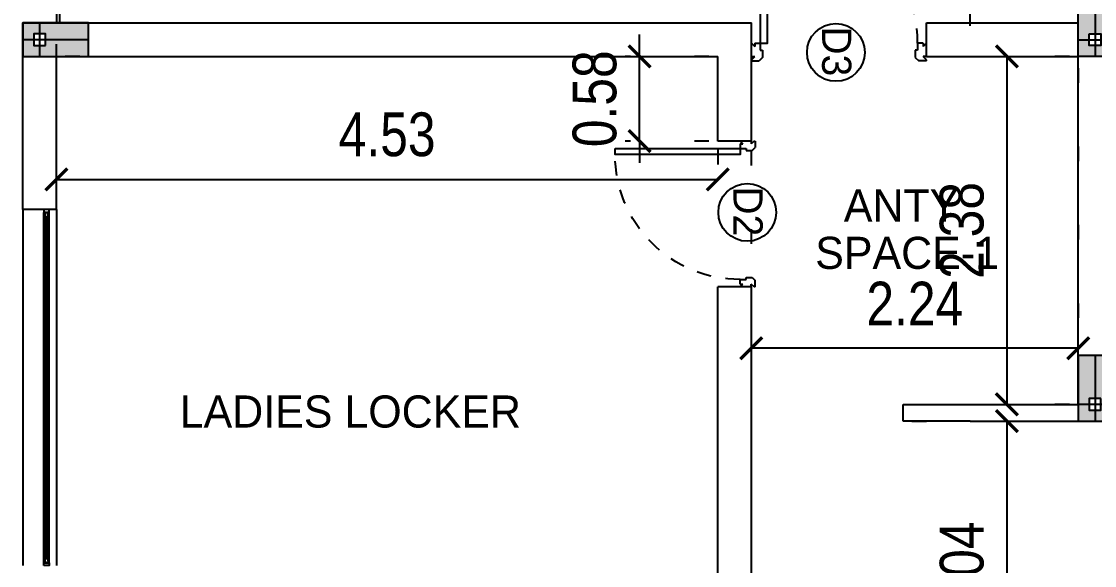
# Model space of a CAD drawing. Header units: metres. Extents: x 1422408 to 2267428, y 4130 to 80428.
# Drawn here: x 2267379.05 to 2267386.4, y 4287.48 to 4291.21 of the extents above; entities that cross this region are included whole.
import ezdxf

# ---------------------------------------------------------------- set-up
doc = ezdxf.new("R2010")
doc.units = ezdxf.units.M
doc.header["$LTSCALE"] = 3.5
doc.header["$MEASUREMENT"] = 0
doc.linetypes.add('DOT2', pattern=[0.125, 0, -0.125])
doc.linetypes.add('HIDDEN', pattern=[0.375, 0.25, -0.125])
doc.layers.get('0').update_dxf_attribs({"linetype": 'CONTINUOUS'})
doc.layers.get('DEFPOINTS').update_dxf_attribs({"linetype": 'CONTINUOUS'})
for name, color, linetype in [('COL', 2, 'CONTINUOUS'), ('DIM', 41, 'CONTINUOUS'), ('DOOR', 8, 'CONTINUOUS'), ('ED', 30, 'CONTINUOUS'), ('ELEVA TION', 251, 'CONTINUOUS'), ('T E X T', 7, 'CONTINUOUS'), ('TABLE', 14, 'CONTINUOUS'), ('TITLE', 7, 'CONTINUOUS'), ('WALL', 125, 'CONTINUOUS'), ('wall1', 255, 'CONTINUOUS'), ('wallhatch', 15, 'CONTINUOUS'), ('WIN', 8, 'CONTINUOUS')]:
    doc.layers.add(name, color=color, linetype=linetype)
doc.styles.add('ID', font='GOTHIC.TTF', dxfattribs={"width": 0.85})
doc.styles.add('USA TEXT', font='GOTHIC.TTF')
doc.dimstyles.new('1-100-ID', dxfattribs={"dimtxt": 0.3, "dimasz": 0.15, "dimexe": 0.1, "dimexo": 0.06, "dimgap": 0.15, "dimtad": 1, "dimzin": 3, "dimdsep": 46, "dimtxsty": 'ID', "dimblk": 'ARCHTICK', "dimcen": 0, "dimclrd": 252, "dimclre": 252, "dimclrt": 3, "dimadec": 0, "dimazin": 0, "dimtfac": 1, "dimtix": 1, "dimtmove": 2, "dimatfit": 3, "dimldrblk": 'OPEN90', "dimfxl": 0, "dimtolj": 1, "dimtzin": 0, "dimarcsym": 0})

# ---------------------------------------------------------------- blocks, each defined once
blk = doc.blocks.new('1000')
at = {"layer": 'DOOR', "linetype": 'HIDDEN'}
for p, q in [((0, 76.7), (19.2, 57.5)), ((0, 0), (0, 76.7)), ((19.2, 76.7), (51.1, 76.7)), ((19.2, 76.7), (19.2, 57.5)), ((51.1, 76.7), (51.1, 35.1)), ((980.8, 76.7, 0), (948.9, 76.7, 0)), ((948.9, 76.7, 0), (948.9, 35.1, 0)), ((980.8, 76.7, 0), (980.8, 57.5, 0)), ((1000, 76.7, 0), (980.8, 57.5, 0)), ((1000, 76.7, 0), (1000, 76.7, 0)), ((0, -19.2), (19.2, 0)), ((0, 0), (19.2, 0)), ((51.1, 35.1), (63.9, 35.1)), ((63.9, 35.1), (63.9, -6.4)), ((948.9, 35.1, 0), (936.1, 35.1, 0)), ((936.1, 35.1, 0), (936.1, -6.4, 0)), ((0, -19.2), (0, -25.6)), ((0, -25.6), (44.7, -25.6)), ((63.9, -6.4), (44.7, -25.6)), ((936.1, -6.4, 0), (955.3, -25.6, 0)), ((1000, -25.6, 0), (955.3, -25.6, 0)), ((1000, -19.2, 0), (980.8, 0, 0)), ((1000, 0, 0), (980.8, 0, 0)), ((1000, -25.6, 0), (1000, -19.2, 0))]:
    blk.add_line(p, q, dxfattribs=at)
at = {"layer": 'DOOR'}
blk.add_line((1000, 0, 0), (1000, 76.7, 0), dxfattribs=at)
blk.add_lwpolyline([(51.1, 932.9), (51.1, 76.7), (92.6, 76.7), (92.6, 932.9)], close=True, dxfattribs=at)
at = {"layer": 'DOOR', "linetype": 'HIDDEN'}
blk.add_arc((92.6, 76.7), 856.2, 359.99999, 90.00001, dxfattribs=at)
at = {"layer": 'WALL', "ltscale": 5}
blk.add_line((16.7, -6.4), (16.7, -6.4), dxfattribs=at)
blk = doc.blocks.new('230')
at = {"layer": 'COL'}
h = blk.add_hatch(color=256, dxfattribs=at)
h.paths.add_polyline_path([(115, 115), (0, 115), (0, 40), (40, 40), (40, 0), (115, 0)])
h.paths.add_polyline_path([(0, 115), (-115, 115), (-115, 0), (-40, 0), (-40, 40), (0, 40)])
h.paths.add_polyline_path([(0, -40), (-40, -40), (-40, 0), (-115, 0), (-115, -335), (0, -335)])
h.paths.add_polyline_path([(115, 0), (40, 0), (40, -40), (0, -40), (0, -335), (115, -335)])
for p, q in [((0, -335), (0, 115)), ((-115, 0), (115, 0))]:
    blk.add_line(p, q, dxfattribs=at)
for points in [[(-115, -335), (115, -335), (115, 115), (-115, 115)], [(-40, -40), (40, -40), (40, 40), (-40, 40)]]:
    blk.add_lwpolyline(points, close=True, dxfattribs=at)
blk = doc.blocks.new('_ArchTick')
at = {"color": 0, "linetype": 'ByBlock', "const_width": 0.15}
blk.add_lwpolyline([(-0.5, -0.5), (0.5, 0.5)], dxfattribs=at)
blk = doc.blocks.new('*D258')
at = {"layer": 'DEFPOINTS', "color": 0, "transparency": 16777216}
for p in [(2267379.0625, 4295.7024), (2267378.0425, 4291.2024), (2267379.5125, 4291.2024)]:
    blk.add_point(p, dxfattribs=at)
at = {"layer": 'ED', "color": 252, "linetype": 'DOT2', "lineweight": -2, "transparency": 16777216}
for p, q in [((2267379.0025, 4295.7024), (2267377.9425, 4295.7024)), ((2267379.4525, 4291.2024), (2267377.9425, 4291.2024))]:
    blk.add_line(p, q, dxfattribs=at)
at = {"layer": 'ED', "color": 252, "lineweight": -2, "transparency": 16777216}
blk.add_line((2267378.0425, 4295.7024), (2267378.0425, 4291.2024), dxfattribs=at)
at = {"layer": 'ED', "color": 252, "lineweight": -2, "transparency": 16777216, "xscale": 0.15, "yscale": 0.15, "zscale": 0.15}
for p, rotation in [((2267378.0425, 4295.7024), 90), ((2267378.0425, 4291.2024), 270)]:
    blk.add_blockref('_ArchTick', p, dxfattribs=dict(at, rotation=rotation))
at = {"layer": 'ED', "color": 3, "transparency": 16777216, "insert": (2267377.735, 4293.4524), "char_height": 0.3, "attachment_point": 5, "rotation": 90, "style": 'ID'}
blk.add_mtext('\\A1;4.50', dxfattribs=at)
blk = doc.blocks.new('_Open90')
at = {"color": 0, "linetype": 'ByBlock', "lineweight": -2}
for p, q in [((-0.5, 0.5), (0, 0)), ((0, 0), (-1, 0)), ((0, 0), (-0.5, -0.5))]:
    blk.add_line(p, q, dxfattribs=at)
blk = doc.blocks.new('*D259')
at = {"layer": 'DEFPOINTS', "color": 0, "transparency": 16777216}
for p in [(2267379.5125, 4291.2024), (2267378.0425, 4290.9724), (2267379.5125, 4290.9724)]:
    blk.add_point(p, dxfattribs=at)
at = {"layer": 'ED', "color": 252, "lineweight": -2, "transparency": 16777216}
for p, q in [((2267378.0425, 4291.2024), (2267378.0425, 4291.3524)), ((2267378.0425, 4291.2024), (2267378.0425, 4290.9724)), ((2267378.0425, 4290.9724), (2267378.0425, 4290.8224))]:
    blk.add_line(p, q, dxfattribs=at)
at = {"layer": 'ED', "color": 252, "linetype": 'DOT2', "lineweight": -2, "transparency": 16777216}
for p, q in [((2267379.4525, 4291.2024), (2267377.9425, 4291.2024)), ((2267379.4525, 4290.9724), (2267377.9425, 4290.9724))]:
    blk.add_line(p, q, dxfattribs=at)
at = {"layer": 'ED', "color": 252, "lineweight": -2, "transparency": 16777216, "xscale": 0.15, "yscale": 0.15, "zscale": 0.15}
for p, rotation in [((2267378.0425, 4291.2024), 270), ((2267378.0425, 4290.9724), 90)]:
    blk.add_blockref('_ArchTick', p, dxfattribs=dict(at, rotation=rotation))
at = {"layer": 'ED', "color": 3, "transparency": 16777216, "insert": (2267377.735, 4291.0874), "char_height": 0.3, "attachment_point": 5, "rotation": 90, "style": 'ID'}
blk.add_mtext('\\A1;0.23', dxfattribs=at)
blk = doc.blocks.new('*D260')
at = {"layer": 'DEFPOINTS', "color": 0, "transparency": 16777216}
for p in [(2267379.5125, 4290.9724), (2267378.0425, 4286.4324), (2267379.5125, 4286.4324)]:
    blk.add_point(p, dxfattribs=at)
at = {"layer": 'ED', "color": 252, "linetype": 'DOT2', "lineweight": -2, "transparency": 16777216}
for p, q in [((2267379.4525, 4290.9724), (2267377.9425, 4290.9724)), ((2267379.4525, 4286.4324), (2267377.9425, 4286.4324))]:
    blk.add_line(p, q, dxfattribs=at)
at = {"layer": 'ED', "color": 252, "lineweight": -2, "transparency": 16777216}
blk.add_line((2267378.0425, 4290.9724), (2267378.0425, 4286.4324), dxfattribs=at)
at = {"layer": 'ED', "color": 252, "lineweight": -2, "transparency": 16777216, "xscale": 0.15, "yscale": 0.15, "zscale": 0.15}
for p, rotation in [((2267378.0425, 4290.9724), 90), ((2267378.0425, 4286.4324), 270)]:
    blk.add_blockref('_ArchTick', p, dxfattribs=dict(at, rotation=rotation))
at = {"layer": 'ED', "color": 3, "transparency": 16777216, "insert": (2267377.735, 4288.7024), "char_height": 0.3, "attachment_point": 5, "rotation": 90, "style": 'ID'}
blk.add_mtext('\\A1;4.54', dxfattribs=at)
blk = doc.blocks.new('*D268')
at = {"layer": 'DEFPOINTS', "color": 0, "transparency": 16777216}
for p in [(2267383.8225, 4290.3924), (2267383.8225, 4290.1291), (2267379.2925, 4289.9224)]:
    blk.add_point(p, dxfattribs=at)
at = {"layer": 'ED', "color": 252, "linetype": 'DOT2', "lineweight": -2, "transparency": 16777216}
for p, q in [((2267383.8225, 4290.3324), (2267383.8225, 4290.0291)), ((2267379.2925, 4289.9824), (2267379.2925, 4290.2291))]:
    blk.add_line(p, q, dxfattribs=at)
at = {"layer": 'ED', "color": 252, "lineweight": -2, "transparency": 16777216}
blk.add_line((2267379.2925, 4290.1291), (2267383.8225, 4290.1291), dxfattribs=at)
at = {"layer": 'ED', "color": 252, "lineweight": -2, "transparency": 16777216, "xscale": 0.15, "yscale": 0.15, "zscale": 0.15, "rotation": 180}
blk.add_blockref('_ArchTick', (2267379.2925, 4290.1291), dxfattribs=at)
at = {"layer": 'ED', "color": 252, "lineweight": -2, "transparency": 16777216, "xscale": 0.15, "yscale": 0.15, "zscale": 0.15}
blk.add_blockref('_ArchTick', (2267383.8225, 4290.1291), dxfattribs=at)
at = {"layer": 'ED', "color": 3, "transparency": 16777216, "insert": (2267381.5575, 4290.4366), "char_height": 0.3, "attachment_point": 5, "style": 'ID'}
blk.add_mtext('\\A1;4.53', dxfattribs=at)
blk = doc.blocks.new('*D269')
at = {"layer": 'DEFPOINTS', "color": 0, "transparency": 16777216}
for p in [(2267384.0525, 4290.9232), (2267386.2925, 4290.9524), (2267384.0525, 4288.9716)]:
    blk.add_point(p, dxfattribs=at)
at = {"layer": 'ED', "color": 252, "linetype": 'DOT2', "lineweight": -2, "transparency": 16777216}
for p, q in [((2267384.0525, 4290.8632), (2267384.0525, 4288.8716)), ((2267386.2925, 4290.8924), (2267386.2925, 4288.8716))]:
    blk.add_line(p, q, dxfattribs=at)
at = {"layer": 'ED', "color": 252, "lineweight": -2, "transparency": 16777216}
blk.add_line((2267386.2925, 4288.9716), (2267384.0525, 4288.9716), dxfattribs=at)
at = {"layer": 'ED', "color": 252, "lineweight": -2, "transparency": 16777216, "xscale": 0.15, "yscale": 0.15, "zscale": 0.15, "rotation": 180}
blk.add_blockref('_ArchTick', (2267384.0525, 4288.9716), dxfattribs=at)
at = {"layer": 'ED', "color": 252, "lineweight": -2, "transparency": 16777216, "xscale": 0.15, "yscale": 0.15, "zscale": 0.15}
blk.add_blockref('_ArchTick', (2267386.2925, 4288.9716), dxfattribs=at)
at = {"layer": 'ED', "color": 3, "transparency": 16777216, "insert": (2267385.1725, 4289.2782), "char_height": 0.3, "attachment_point": 5, "style": 'ID'}
blk.add_mtext('\\A1;2.24', dxfattribs=at)
blk = doc.blocks.new('*D270')
at = {"layer": 'DEFPOINTS', "color": 0, "transparency": 16777216}
for p in [(2267379.2925, 4296.9246), (2267386.2925, 4290.9524), (2267379.2925, 4290.8976)]:
    blk.add_point(p, dxfattribs=at)
at = {"layer": 'ED', "color": 252, "linetype": 'DOT2', "lineweight": -2, "transparency": 16777216}
for p, q in [((2267379.2925, 4290.9576), (2267379.2925, 4297.0246)), ((2267386.2925, 4291.0124), (2267386.2925, 4297.0246))]:
    blk.add_line(p, q, dxfattribs=at)
at = {"layer": 'ED', "color": 252, "lineweight": -2, "transparency": 16777216}
blk.add_line((2267386.2925, 4296.9246), (2267379.2925, 4296.9246), dxfattribs=at)
at = {"layer": 'ED', "color": 252, "lineweight": -2, "transparency": 16777216, "xscale": 0.15, "yscale": 0.15, "zscale": 0.15, "rotation": 180}
blk.add_blockref('_ArchTick', (2267379.2925, 4296.9246), dxfattribs=at)
at = {"layer": 'ED', "color": 252, "lineweight": -2, "transparency": 16777216, "xscale": 0.15, "yscale": 0.15, "zscale": 0.15}
blk.add_blockref('_ArchTick', (2267386.2925, 4296.9246), dxfattribs=at)
at = {"layer": 'ED', "color": 3, "transparency": 16777216, "insert": (2267382.7925, 4297.2322), "char_height": 0.3, "attachment_point": 5, "style": 'ID'}
blk.add_mtext('\\A1;7.00', dxfattribs=at)
blk = doc.blocks.new('*D271')
at = {"layer": 'DEFPOINTS', "color": 0, "transparency": 16777216}
for p in [(2267386.2925, 4290.9724), (2267385.8029, 4288.5874), (2267386.2925, 4288.5874)]:
    blk.add_point(p, dxfattribs=at)
at = {"layer": 'ED', "color": 252, "linetype": 'DOT2', "lineweight": -2, "transparency": 16777216}
for p, q in [((2267386.2325, 4290.9724), (2267385.7029, 4290.9724)), ((2267386.2325, 4288.5874), (2267385.7029, 4288.5874))]:
    blk.add_line(p, q, dxfattribs=at)
at = {"layer": 'ED', "color": 252, "lineweight": -2, "transparency": 16777216}
blk.add_line((2267385.8029, 4290.9724), (2267385.8029, 4288.5874), dxfattribs=at)
at = {"layer": 'ED', "color": 252, "lineweight": -2, "transparency": 16777216, "xscale": 0.15, "yscale": 0.15, "zscale": 0.15}
for p, rotation in [((2267385.8029, 4290.9724), 90), ((2267385.8029, 4288.5874), 270)]:
    blk.add_blockref('_ArchTick', p, dxfattribs=dict(at, rotation=rotation))
at = {"layer": 'ED', "color": 3, "transparency": 16777216, "insert": (2267385.4954, 4289.7799), "char_height": 0.3, "attachment_point": 5, "rotation": 90, "style": 'ID'}
blk.add_mtext('\\A1;2.38', dxfattribs=at)
blk = doc.blocks.new('WIN-PLAN')
at = {"layer": 'DIM', "color": 9}
for p, q in [((2100.3, 180), (-300.3, 180)), ((2090.2, 172.8), (-286.6, 172.8)), ((2090.2, 151.5), (-271.5, 151.5)), ((2100.3, 143.4), (-300.3, 143.4))]:
    blk.add_line(p, q, dxfattribs=at)
at = {"layer": 'DIM'}
for p, q in [((-271.5, 172.8), (-264.4, 165.7)), ((2071.5, 165.7), (-271.5, 165.7)), ((2071.5, 158.5), (-271.5, 158.5)), ((-271.5, 151.5), (-264.4, 158.5)), ((2071.5, 172.8), (2064.4, 165.7)), ((2071.5, 151.5), (2064.4, 158.5))]:
    blk.add_line(p, q, dxfattribs=at)
at = {"layer": 'DIM', "color": 9}
for points in [[(-320, 143.4), (-300.3, 143.4), (-300.3, 180), (-320, 180)], [(2120, 143.4), (2100.3, 143.4), (2100.3, 180), (2120, 180)]]:
    blk.add_lwpolyline(points, close=True, dxfattribs=at)
at = {"layer": 'DIM'}
for points in [[(-300.3, 172.8), (-300.3, 163.9, -1), (-300.3, 160.3), (-300.3, 151.5), (-296.7, 151.5), (-296.7, 149.7), (-290.2, 149.7), (-290.2, 151.5), (-286.6, 151.5), (-271.5, 151.5), (-271.5, 172.8), (-290.2, 172.8), (-290.2, 174.6), (-296.7, 174.6), (-296.7, 172.8)], [(2100.3, 172.8), (2100.3, 163.9, 1), (2100.3, 160.3), (2100.3, 151.5), (2096.7, 151.5), (2096.7, 149.7), (2090.2, 149.7), (2090.2, 151.5), (2086.6, 151.5), (2071.5, 151.5), (2071.5, 172.8), (2090.2, 172.8), (2090.2, 174.6), (2096.7, 174.6), (2096.7, 172.8)]]:
    blk.add_lwpolyline(points, format="xyb", close=True, dxfattribs=at)
at = {"layer": 'WIN'}
for points in [[(-320, 230), (2120, 230)], [(-320, 0), (2120, 0)]]:
    blk.add_lwpolyline(points, dxfattribs=at)
blk = doc.blocks.new('*D235')
at = {"layer": 'DEFPOINTS', "color": 0, "transparency": 16777216}
for p in [(2267385.0925, 4288.4724), (2267385.0925, 4286.4324, 0), (2267385.8029, 4286.4324)]:
    blk.add_point(p, dxfattribs=at)
at = {"layer": 'ED', "color": 252, "linetype": 'DOT2', "lineweight": -2, "transparency": 16777216}
for p, q in [((2267385.1525, 4288.4724), (2267385.9029, 4288.4724)), ((2267385.1525, 4286.4324), (2267385.9029, 4286.4324))]:
    blk.add_line(p, q, dxfattribs=at)
at = {"layer": 'ED', "color": 252, "lineweight": -2, "transparency": 16777216}
blk.add_line((2267385.8029, 4288.4724), (2267385.8029, 4286.4324), dxfattribs=at)
at = {"layer": 'ED', "color": 252, "lineweight": -2, "transparency": 16777216, "xscale": 0.15, "yscale": 0.15, "zscale": 0.15}
for p, rotation in [((2267385.8029, 4288.4724), 90), ((2267385.8029, 4286.4324), 270)]:
    blk.add_blockref('_ArchTick', p, dxfattribs=dict(at, rotation=rotation))
at = {"layer": 'ED', "color": 3, "transparency": 16777216, "insert": (2267385.4954, 4287.4524), "char_height": 0.3, "attachment_point": 5, "rotation": 90, "style": 'ID'}
blk.add_mtext('\\A1;2.04', dxfattribs=at)
blk = doc.blocks.new('*D241')
at = {"layer": 'DEFPOINTS', "color": 0, "transparency": 16777216}
for p in [(2267383.2875, 4290.9724), (2267383.8225, 4290.9724), (2267383.8225, 4290.3924)]:
    blk.add_point(p, dxfattribs=at)
at = {"layer": 'ED', "color": 252, "lineweight": -2, "transparency": 16777216}
for p, q in [((2267383.2875, 4290.9724), (2267383.2875, 4291.1224)), ((2267383.2875, 4290.3924), (2267383.2875, 4290.9724)), ((2267383.2875, 4290.3924), (2267383.2875, 4290.2424))]:
    blk.add_line(p, q, dxfattribs=at)
at = {"layer": 'ED', "color": 252, "linetype": 'DOT2', "lineweight": -2, "transparency": 16777216}
for p, q in [((2267383.7625, 4290.9724), (2267383.1875, 4290.9724)), ((2267383.7625, 4290.3924), (2267383.1875, 4290.3924))]:
    blk.add_line(p, q, dxfattribs=at)
at = {"layer": 'ED', "color": 252, "lineweight": -2, "transparency": 16777216, "xscale": 0.15, "yscale": 0.15, "zscale": 0.15}
for p, rotation in [((2267383.2875, 4290.9724), 270), ((2267383.2875, 4290.3924), 90)]:
    blk.add_blockref('_ArchTick', p, dxfattribs=dict(at, rotation=rotation))
at = {"layer": 'ED', "color": 3, "transparency": 16777216, "insert": (2267382.9799, 4290.6824), "char_height": 0.3, "attachment_point": 5, "rotation": 90, "style": 'ID'}
blk.add_mtext('\\A1;0.58', dxfattribs=at)

msp = doc.modelspace()

# ---------------------------------------------------------------- linework, layer by layer
at = {"layer": 'ELEVA TION', "linetype": 'HIDDEN'}
for p, q in [((2267379.29255, 4295.70237), (2267379.29255, 4291.20236)), ((2267379.31255, 4295.68237), (2267379.31255, 4291.20236))]:
    msp.add_line(p, q, dxfattribs=at)
at = {"layer": 'TABLE'}
msp.add_line((2267385.55255, 4291.18237), (2267385.55255, 4294.96737), dxfattribs=at)
for centre in [(2267384.63187, 4291.00003), (2267384.02453, 4289.90334)]:
    msp.add_circle(centre, 0.19786, dxfattribs=at)
at = {"layer": 'WALL'}
for p, q in [((2267386.29255, 4291.20237), (2267386.29255, 4294.98737)), ((2267379.06255, 4289.92237), (2267379.06255, 4291.20237)), ((2267379.06255, 4291.20237), (2267384.05255, 4291.20237)), ((2267384.05255, 4290.39237), (2267384.05255, 4291.20237)), ((2267385.25255, 4290.97237), (2267385.25255, 4291.20237)), ((2267385.25255, 4291.20237), (2267386.29255, 4291.20237)), ((2267379.29255, 4289.92237), (2267379.29255, 4290.97237)), ((2267379.29255, 4290.97237), (2267383.82255, 4290.97237)), ((2267383.82255, 4290.39237), (2267383.82255, 4290.97237)), ((2267385.25255, 4290.97237), (2267386.29255, 4290.97237)), ((2267386.29255, 4288.58737), (2267386.29255, 4290.97237)), ((2267384.05255, 4290.39237), (2267383.82255, 4290.39237)), ((2267383.82255, 4286.43237), (2267383.82255, 4289.39237)), ((2267384.05255, 4289.39237), (2267383.82255, 4289.39237)), ((2267384.05255, 4286.43237), (2267384.05255, 4289.39237)), ((2267385.09255, 4288.58737), (2267386.29255, 4288.58737)), ((2267385.09255, 4288.47237), (2267385.09255, 4288.58737)), ((2267385.55255, 4288.47237), (2267385.09255, 4288.47237)), ((2267385.55255, 4288.47237), (2267386.52255, 4288.47237)), ((2267385.55255, 4288.47237), (2267385.55255, 4288.47237))]:
    msp.add_line(p, q, dxfattribs=at)
at = {"layer": 'wall1'}
msp.add_line((2267379.29255, 4289.92237), (2267379.06255, 4289.92237), dxfattribs=at)

# ---------------------------------------------------------------- block references
at = {"layer": 'COL', "xscale": 0.001, "yscale": 0.001, "zscale": 0.001}
for p, rotation in [((2267379.17755, 4291.08737), 89.99999999999999), ((2267386.40755, 4288.58737), 180)]:
    msp.add_blockref('230', p, dxfattribs=dict(at, rotation=rotation))
at = {"layer": 'DOOR', "xscale": 0.0012000000011176, "yscale": 0.0012000000011176, "zscale": 0.0012000000011176}
msp.add_blockref('1000', (2267384.05255, 4290.97237), dxfattribs=at)
at = {"layer": 'DOOR', "xscale": -0.001, "yscale": 0.001, "zscale": 0.001, "rotation": 90}
msp.add_blockref('1000', (2267384.05237, 4290.39237), dxfattribs=at)
at = {"layer": 'wallhatch', "xscale": -0.001, "yscale": 0.001, "zscale": 0.001, "rotation": 180}
msp.add_blockref('230', (2267386.40755, 4291.08737), dxfattribs=at)
at = {"layer": 'WIN', "xscale": 0.001, "yscale": 0.001, "zscale": 0.001, "rotation": 270}
msp.add_blockref('WIN-PLAN', (2267379.06255, 4289.60237), dxfattribs=at)

# ---------------------------------------------------------------- texts
at = {"layer": 'T E X T', "color": 30, "style": 'USA TEXT'}
for s, p in [('D3', (2267384.53747, 4291.17852)), ('D2', (2267383.93012, 4290.08184))]:
    msp.add_text(s, height=0.2, rotation=270, dxfattribs=at).set_placement(p)
at = {"layer": 'TITLE', "style": 'USA TEXT'}
for s, p in [('ANTY', (2267384.68617, 4289.84042)), ('SPACE-1', (2267384.49021, 4289.51605)), ('LADIES LOCKER', (2267380.1365, 4288.4284))]:
    msp.add_text(s, height=0.22, dxfattribs=at).set_placement(p)

# ---------------------------------------------------------------- dimensions: what is measured, and where the dimension line sits
at = {"layer": 'ED'}
for base, p1, p2, angle, picture, middle in [((2267379.29255, 4296.92463), (2267386.29255, 4290.95237), (2267379.29255, 4290.89756), 180, '*D270', (2267382.79255, 4297.23217)), ((2267378.04255, 4291.20237), (2267379.06255, 4295.70237), (2267379.51255, 4291.20237), 270, '*D258', (2267377.735, 4293.45237)), ((2267378.04255, 4290.97237), (2267379.51255, 4291.20237), (2267379.51255, 4290.97237), 270, '*D259', (2267377.735, 4291.08737)), ((2267383.28748, 4290.97237), (2267383.82255, 4290.39237), (2267383.82255, 4290.97237), 270, '*D241', (2267382.97993, 4290.68237)), ((2267378.04255, 4286.43237), (2267379.51255, 4290.97237), (2267379.51255, 4286.43237), 270, '*D260', (2267377.735, 4288.70237)), ((2267385.802940994, 4288.5873676662), (2267386.2925459342, 4290.972367666), (2267386.2925459342, 4288.5873676662), 270, '*D271', (2267385.4953951058, 4289.7798676655)), ((2267384.05255, 4288.97159), (2267386.29255, 4290.95237), (2267384.05255, 4290.92319), 180, '*D269', (2267385.17255, 4289.27822)), ((2267383.82255, 4290.12907), (2267379.29255, 4289.92237), (2267383.82255, 4290.39237), 180, '*D268', (2267381.55755, 4290.43662)), ((2267385.80294, 4286.43237), (2267385.09255, 4288.47237), (2267385.09255, 4286.43237, 0), 270, '*D235', (2267385.49539, 4287.45237))]:
    dim = msp.add_linear_dim(base=base, p1=p1, p2=p2, angle=angle, dimstyle='1-100-ID', dxfattribs=at)
    dim.commit()
    dim.dimension.update_dxf_attribs({"geometry": picture, "text_midpoint": middle})

doc.saveas('drawing.dxf')
